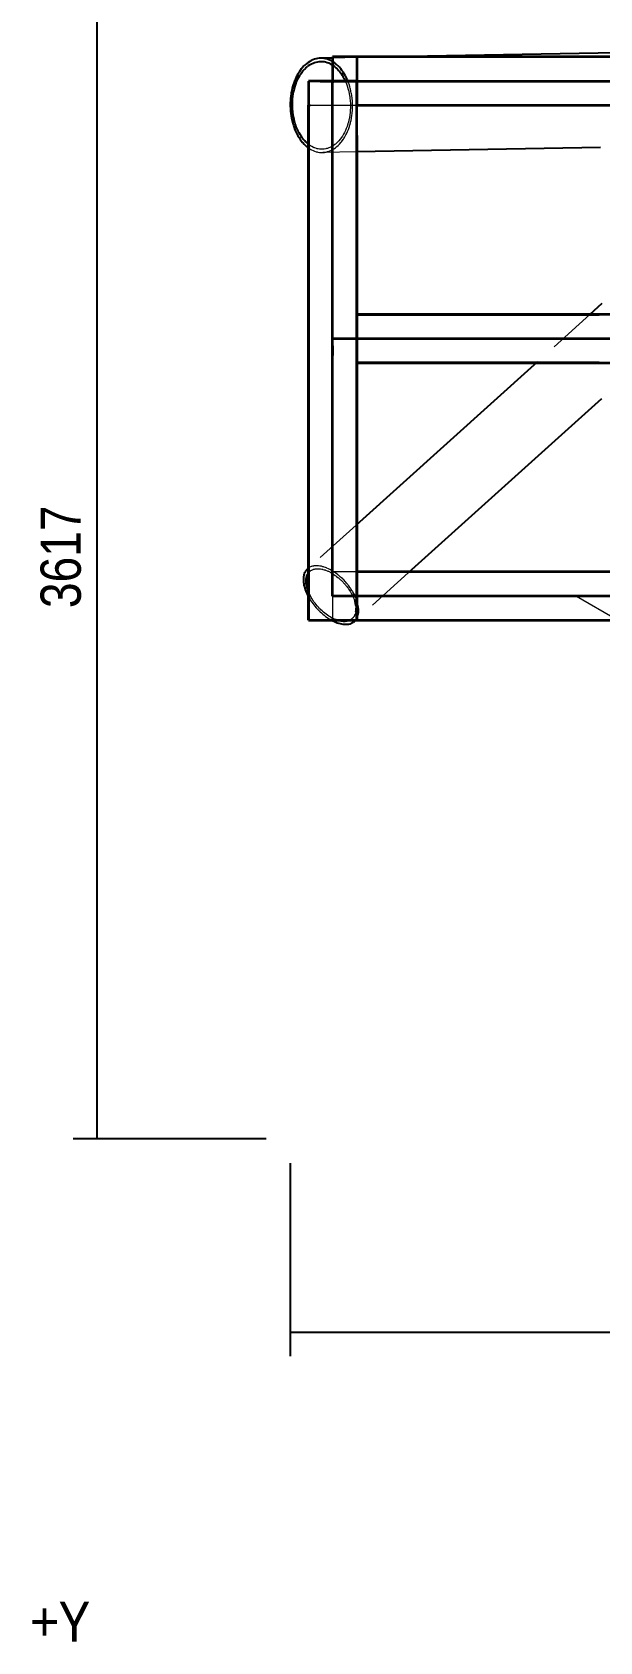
# Model space of a CAD drawing. Header units: millimetres. Extents: x -11795 to 47768, y 22971 to 65021.
# Drawn here: x -8346 to -6583, y 44859 to 49860 of the extents above; entities that cross this region are included whole.
import ezdxf

# ---------------------------------------------------------------- set-up
doc = ezdxf.new("R2010")
doc.units = ezdxf.units.MM
doc.linetypes.add('HIDDEN_50', pattern=[225, 150, -75])
for name, color, linetype, lineweight in [('AXES', 6, 'Continuous', 25), ('DIMENSIONS', 3, 'Continuous', 18), ('PLATE_HIDDEN', 8, 'HIDDEN_50', 18), ('PLATE_VISIBLE', 7, 'Continuous', 35), ('PROFILE_HIDDEN', 9, 'HIDDEN_50', 18), ('PROFILE_VISIBLE', 4, 'Continuous', 25)]:
    doc.layers.add(name, color=color, linetype=linetype, lineweight=lineweight)
doc.styles.add('OpenSans', font='OpenSans-Regular.ttf')
doc.styles.add('OpenSansCondensed-Light', font='OpenSansCondensed-Light.ttf')
doc.dimstyles.new('DIM_1_50', dxfattribs={"dimscale": 50, "dimtxt": 2.5, "dimasz": 2.5, "dimexe": 1.5, "dimexo": 1.5, "dimgap": 1, "dimtad": 1, "dimdec": 0, "dimzin": 12, "dimdsep": 46, "dimtxsty": 'OpenSansCondensed-Light', "dimtsz": 0.00125, "dimcen": 2.5, "dimclrd": 3, "dimclre": 3, "dimclrt": 3, "dimazin": 3, "dimtfac": 0.5, "dimtmove": 2, "dimatfit": 3})

msp = doc.modelspace()

# ---------------------------------------------------------------- linework, layer by layer
at = {"layer": 'PLATE_HIDDEN'}
for p, q in [((-7413.3, 49703.5), (-7413.3, 49633.1)), ((-7413.3, 49703.2), (-7413.3, 48885.3)), ((-5571, 49708.1), (-7377.1, 49708.1)), ((-5571.7, 49708.1), (-7368.4, 49708.1)), ((-7368.4, 49708.1), (-5571.7, 49708.1)), ((-7483.3, 49633.1), (-7338.3, 49633.1)), ((-7413.3, 49633.1), (-7298.5, 49633.1)), ((-7338.3, 49633.1), (-7338.3, 49538.7)), ((-6584.6, 48983.1), (-6434.9, 48983.1)), ((-5913.3, 48908.1), (-7413.3, 48908.1)), ((-7413.3, 48855.3), (-7413.3, 48271.8)), ((-6434.9, 48833.1), (-6584.6, 48833.1)), ((-7413.3, 48271.8), (-7413.3, 48108.1)), ((-7318.5, 48183.1), (-7413.3, 48183.1)), ((-7413.3, 48183.1), (-7413.3, 48108.1)), ((-7338.3, 48186.8), (-7338.3, 48147)), ((-7278.5, 48183.1), (-7298.5, 48183.1)), ((-7338.3, 48137.1), (-7338.3, 48097.3)), ((-7413.3, 48108.1), (-3755, 48108.1)), ((-3755, 48108.1), (-7413.3, 48108.1)), ((-7413.3, 48108.1), (-7413.3, 48037.8)), ((-7413.3, 48108.1), (-3755, 48108.1)), ((-6655.7, 48108.1), (-6530.3, 48035.4)), ((-6356.9, 48108.1), (-6655.7, 48108.1))]:
    msp.add_line(p, q, dxfattribs=at)
at = {"layer": 'PLATE_VISIBLE'}
for p, q in [((-3750, 49783.1), (-7413.3, 49783.1)), ((-7413.3, 49783.1), (-7413.3, 49708.1)), ((-3750, 49783.1), (-7338.3, 49783.1)), ((-7338.3, 49783.1), (-7338.3, 49633.1)), ((-7338.3, 49708.1), (-7488.3, 49708.1)), ((-7488.3, 49708.1), (-7488.3, 48033.1)), ((-7377.1, 49708.1), (-7451.9, 49708.1)), ((-7451.9, 49708.1), (-3748.9, 49708.1)), ((-7413.3, 48271.8), (-7413.3, 49708.1)), ((-7413.3, 49708.1), (-7413.3, 49703.2)), ((-7368.4, 49708.1), (-7413.3, 49708.1)), ((-7413.3, 49708.1), (-7413.3, 49703.5)), ((-7413.3, 49708.1), (-7368.4, 49708.1)), ((-7338.3, 48033.1), (-7338.3, 49708.1)), ((-7488.3, 48033.6), (-7488.3, 49633.1)), ((-7488.3, 49633.1), (-7483.3, 49633.1)), ((-7338.3, 49633.1), (-3750, 49633.1)), ((-7298.5, 49633.1), (-6579.8, 49633.1)), ((-7338.3, 49538.7), (-7338.3, 48186.8)), ((-3750, 48983.1), (-7338.3, 48983.1)), ((-7338.3, 48983.1), (-7338.3, 48833.1)), ((-7338.3, 48833.1), (-7338.3, 48983.1)), ((-7338.3, 48983.1), (-6584.6, 48983.1)), ((-7413.3, 48908.1), (-5913.3, 48908.1)), ((-7413.3, 48885.3), (-7413.3, 48855.3)), ((-7338.3, 48833.1), (-3750, 48833.1)), ((-6584.6, 48833.1), (-7338.3, 48833.1)), ((-7413.3, 48108.1), (-7413.3, 48271.8)), ((-3750, 48183.1), (-7338.3, 48183.1)), ((-7338.3, 48183.1), (-7338.3, 48033.1)), ((-7298.5, 48183.1), (-7318.5, 48183.1)), ((-6569.8, 48183.1), (-7278.5, 48183.1)), ((-7338.3, 48147), (-7338.3, 48137.1)), ((-3748.9, 48108.1), (-7413.3, 48108.1)), ((-7338.3, 48097.3), (-7338.3, 48032.7)), ((-7338.3, 48032.7), (-7488.3, 48033.6)), ((-7488.3, 48033.1), (-7338.3, 48033.1)), ((-7413.3, 48037.8), (-7413.3, 48033.1)), ((-7413.3, 48033.1), (-6519.9, 48033.1)), ((-7338.3, 48033.1), (-3750, 48033.1))]:
    msp.add_line(p, q, dxfattribs=at)
at = {"layer": 'PROFILE_HIDDEN'}
for p, q in [((-7295, 49782.1), (-7414.7, 49779.9)), ((-7372.8, 49706.3), (-7371.6, 49703.6)), ((-7371.6, 49703.6), (-7371.2, 49702.6)), ((-7371.2, 49702.6), (-7368.8, 49696.1)), ((-7368.8, 49696.1), (-7366.9, 49690.6)), ((-7366.9, 49690.6), (-7366.5, 49689.4)), ((-7366.5, 49689.4), (-7364.5, 49682.5)), ((-7364.6, 49705.2), (-7366, 49708.5)), ((-7362.6, 49699.5), (-7364.6, 49705.2)), ((-7364.5, 49682.5), (-7363.1, 49676.8)), ((-7363.1, 49676.8), (-7362.8, 49675.5)), ((-7362.8, 49675.5), (-7361.3, 49668.4)), ((-7362.1, 49698.4), (-7362.6, 49699.5)), ((-7359.9, 49691.4), (-7362.1, 49698.4)), ((-7361.3, 49668.4), (-7360.3, 49662.6)), ((-7360.3, 49662.6), (-7360.1, 49661.1)), ((-7358.3, 49685.5), (-7359.9, 49691.4)), ((-7357.9, 49684.2), (-7358.3, 49685.5)), ((-7356.2, 49676.9), (-7357.9, 49684.2)), ((-7355, 49671), (-7356.2, 49676.9)), ((-7354.7, 49669.5), (-7355, 49671)), ((-7353.5, 49661.9), (-7354.7, 49669.5)), ((-7352.7, 49656), (-7353.5, 49661.9)), ((-7360.1, 49661.1), (-7359.1, 49653.8)), ((-7359.1, 49653.8), (-7358.6, 49648.1)), ((-7358.3, 49616.6), (-7359, 49609.3)), ((-7358.6, 49648.1), (-7358.4, 49646.4)), ((-7358.4, 49646.4), (-7358, 49639)), ((-7358.2, 49618.5), (-7358.3, 49616.6)), ((-7358, 49624.1), (-7358.2, 49618.5)), ((-7358, 49639), (-7357.9, 49633.3)), ((-7357.8, 49631.5), (-7358, 49624.1)), ((-7357.9, 49633.3), (-7357.8, 49631.5)), ((-7352.5, 49654.3), (-7352.7, 49656)), ((-7351.8, 49646.7), (-7352.5, 49654.3)), ((-7352.2, 49610.2), (-7351.7, 49615.8)), ((-7351.5, 49640.7), (-7351.8, 49646.7)), ((-7351.7, 49615.8), (-7351.4, 49623.5)), ((-7351.4, 49638.9), (-7351.5, 49640.7)), ((-7351.2, 49631.2), (-7351.4, 49638.9)), ((-7351.4, 49623.5), (-7351.3, 49625.4)), ((-7351.3, 49625.4), (-7351.2, 49631.2)), ((-7369.9, 49562.9), (-7370.7, 49560.8)), ((-7368.3, 49567.2), (-7369.9, 49562.9)), ((-7366.1, 49573.9), (-7368.3, 49567.2)), ((-7365.5, 49576), (-7366.1, 49573.9)), ((-7364.2, 49580.7), (-7365.5, 49576)), ((-7362.5, 49587.6), (-7364.2, 49580.7)), ((-7364.2, 49557.6), (-7361.8, 49564.4)), ((-7362.1, 49589.7), (-7362.5, 49587.6)), ((-7361.1, 49594.7), (-7362.1, 49589.7)), ((-7361.8, 49564.4), (-7361.1, 49566.6)), ((-7359.9, 49601.9), (-7361.1, 49594.7)), ((-7361.1, 49566.6), (-7359.6, 49571.3)), ((-7359.6, 49604), (-7359.9, 49601.9)), ((-7359, 49609.3), (-7359.6, 49604)), ((-7359.6, 49571.3), (-7357.6, 49578.4)), ((-7357.6, 49578.4), (-7357.1, 49580.6)), ((-7357.1, 49580.6), (-7355.9, 49585.7)), ((-7355.9, 49585.7), (-7354.5, 49593)), ((-7354.5, 49593), (-7354.2, 49595.2)), ((-7354.2, 49595.2), (-7353.3, 49600.5)), ((-7353.3, 49600.5), (-7352.4, 49608.1)), ((-7352.4, 49608.1), (-7352.2, 49610.2)), ((-7404.3, 49512.5), (-7406.1, 49511)), ((-7401.8, 49514.6), (-7404.3, 49512.5)), ((-7397.6, 49518.5), (-7401.8, 49514.6)), ((-7396, 49520.2), (-7397.6, 49518.5)), ((-7393.6, 49522.7), (-7396, 49520.2)), ((-7393.9, 49510.2), (-7391.4, 49512.7)), ((-7389.8, 49527.3), (-7393.6, 49522.7)), ((-7391.4, 49512.7), (-7387.3, 49517.3)), ((-7388.4, 49529.2), (-7389.8, 49527.3)), ((-7386.1, 49532.2), (-7388.4, 49529.2)), ((-7387.3, 49517.3), (-7385.9, 49519.2)), ((-7382.6, 49537.4), (-7386.1, 49532.2)), ((-7385.9, 49519.2), (-7383.4, 49522.2)), ((-7383.4, 49522.2), (-7379.7, 49527.4)), ((-7381.4, 49539.3), (-7382.6, 49537.4)), ((-7379.3, 49542.8), (-7381.4, 49539.3)), ((-7379.7, 49527.4), (-7378.4, 49529.5)), ((-7376.2, 49548.6), (-7379.3, 49542.8)), ((-7378.4, 49529.5), (-7376.2, 49532.9)), ((-7375.2, 49550.6), (-7376.2, 49548.6)), ((-7376.2, 49532.9), (-7372.9, 49538.7)), ((-7373.4, 49554.6), (-7375.2, 49550.6)), ((-7370.7, 49560.8), (-7373.4, 49554.6)), ((-7372.9, 49538.7), (-7371.8, 49540.9)), ((-7371.8, 49540.9), (-7369.8, 49544.8)), ((-7369.8, 49544.8), (-7366.9, 49551.1)), ((-7366.9, 49551.1), (-7366, 49553.3)), ((-7366, 49553.3), (-7364.2, 49557.6)), ((-7486.8, 49510.6), (-7487.7, 49511.3)), ((-7482.3, 49507.4), (-7486.8, 49510.6)), ((-7486.1, 49499.1), (-7483.7, 49497.6)), ((-7483.7, 49497.6), (-7481.1, 49496)), ((-7479.7, 49505.9), (-7482.3, 49507.4)), ((-7481.1, 49496), (-7478.9, 49494.8)), ((-7477.7, 49504.7), (-7479.7, 49505.9)), ((-7478.9, 49494.8), (-7474, 49492.4)), ((-7473, 49502.3), (-7477.7, 49504.7)), ((-7474, 49492.4), (-7471.4, 49491.3)), ((-7470.4, 49501.2), (-7473, 49502.3)), ((-7471.4, 49491.3), (-7469.1, 49490.4)), ((-7468.2, 49500.3), (-7470.4, 49501.2)), ((-7469.1, 49490.4), (-7464.1, 49488.8)), ((-7463.4, 49498.7), (-7468.2, 49500.3)), ((-7464.1, 49488.8), (-7461.5, 49488.2)), ((-7460.9, 49498.1), (-7463.4, 49498.7)), ((-7461.5, 49488.2), (-7459, 49487.6)), ((-7458.5, 49497.5), (-7460.9, 49498.1)), ((-7459, 49487.6), (-7453.9, 49486.8)), ((-7453.6, 49496.8), (-7458.5, 49497.5)), ((-7453.9, 49486.8), (-7451.4, 49486.6)), ((-7451.1, 49496.6), (-7453.6, 49496.8)), ((-7451.4, 49486.6), (-7448.8, 49486.4)), ((-7448.7, 49496.4), (-7451.1, 49496.6)), ((-7448.8, 49486.4), (-7443.7, 49486.4)), ((-7443.8, 49496.4), (-7448.7, 49496.4)), ((-7441.4, 49496.6), (-7443.8, 49496.4)), ((-7338.9, 49488.3), (-7443.7, 49486.4)), ((-7443.7, 49486.4), (-7441.3, 49486.6)), ((-7438.9, 49496.9), (-7441.4, 49496.6)), ((-7441.3, 49486.6), (-7438.6, 49486.8)), ((-7434, 49497.7), (-7438.9, 49496.9)), ((-7438.6, 49486.8), (-7433.6, 49487.7)), ((-7431.7, 49498.3), (-7434, 49497.7)), ((-7433.6, 49487.7), (-7431.2, 49488.2)), ((-7429.1, 49498.9), (-7431.7, 49498.3)), ((-7431.2, 49488.2), (-7428.5, 49488.9)), ((-7424.4, 49500.6), (-7429.1, 49498.9)), ((-7428.5, 49488.9), (-7423.6, 49490.5)), ((-7422.2, 49501.5), (-7424.4, 49500.6)), ((-7423.6, 49490.5), (-7421.4, 49491.5)), ((-7419.6, 49502.6), (-7422.2, 49501.5)), ((-7421.4, 49491.5), (-7418.7, 49492.6)), ((-7415, 49505.1), (-7419.6, 49502.6)), ((-7418.7, 49492.6), (-7413.8, 49495)), ((-7413.1, 49506.3), (-7415, 49505.1)), ((-7413.8, 49495), (-7411.8, 49496.2)), ((-7410.5, 49507.9), (-7413.1, 49506.3)), ((-7411.8, 49496.2), (-7409.1, 49497.8)), ((-7406.1, 49511), (-7410.5, 49507.9)), ((-7409.1, 49497.8), (-7404.5, 49501)), ((-7404.5, 49501), (-7402.6, 49502.5)), ((-7402.6, 49502.5), (-7400, 49504.5)), ((-7400, 49504.5), (-7395.6, 49508.5)), ((-7395.6, 49508.5), (-7393.9, 49510.2)), ((-6613.7, 48983.3), (-6776.8, 48836.4)), ((-7340.4, 48328.7), (-7488.7, 48195)), ((-7487.2, 48181.1), (-7485.2, 48183.3)), ((-7485.6, 48196.9), (-7486.5, 48196.3)), ((-7484.6, 48197.4), (-7485.6, 48196.9)), ((-7485.2, 48183.3), (-7483.7, 48184.8)), ((-7481.7, 48198.9), (-7484.6, 48197.4)), ((-7483.7, 48184.8), (-7483, 48185.4)), ((-7483, 48185.4), (-7480.5, 48187.2)), ((-7479.6, 48199.6), (-7481.7, 48198.9)), ((-7480.5, 48187.2), (-7478.8, 48188.3)), ((-7478.5, 48200), (-7479.6, 48199.6)), ((-7478.8, 48188.3), (-7477.9, 48188.8)), ((-7475.2, 48201), (-7478.5, 48200)), ((-7477.9, 48188.8), (-7475.1, 48190.1)), ((-7473, 48201.4), (-7475.2, 48201)), ((-7475.1, 48190.1), (-7473.1, 48190.9)), ((-7473.1, 48190.9), (-7472.1, 48191.3)), ((-7471.7, 48201.7), (-7473, 48201.4)), ((-7472.1, 48191.3), (-7468.9, 48192.1)), ((-7468.1, 48202.1), (-7471.7, 48201.7)), ((-7468.9, 48192.1), (-7466.8, 48192.5)), ((-7465.8, 48202.2), (-7468.1, 48202.1)), ((-7466.8, 48192.5), (-7465.6, 48192.7)), ((-7464.4, 48202.3), (-7465.8, 48202.2)), ((-7465.6, 48192.7), (-7462.1, 48193.1)), ((-7460.5, 48202.2), (-7464.4, 48202.3)), ((-7462.1, 48193.1), (-7459.9, 48193.1)), ((-7458.1, 48202), (-7460.5, 48202.2)), ((-7459.9, 48193.1), (-7458.5, 48193.2)), ((-7458.5, 48193.2), (-7454.8, 48193)), ((-7456.5, 48201.9), (-7458.1, 48202)), ((-7452.3, 48201.3), (-7456.5, 48201.9)), ((-7454.8, 48193), (-7452.5, 48192.8)), ((-7452.5, 48192.8), (-7451, 48192.6)), ((-7449.9, 48200.9), (-7452.3, 48201.3)), ((-7451, 48192.6), (-7447, 48192)), ((-7448.1, 48200.5), (-7449.9, 48200.9)), ((-7443.8, 48199.4), (-7448.1, 48200.5)), ((-7447, 48192), (-7444.7, 48191.4)), ((-7444.7, 48191.4), (-7443, 48191.1)), ((-7441.4, 48198.7), (-7443.8, 48199.4)), ((-7443, 48191.1), (-7438.9, 48189.9)), ((-7439.5, 48198.1), (-7441.4, 48198.7)), ((-7435, 48196.6), (-7439.5, 48198.1)), ((-7438.9, 48189.9), (-7436.5, 48189.1)), ((-7436.5, 48189.1), (-7434.7, 48188.5)), ((-7432.6, 48195.6), (-7435, 48196.6)), ((-7434.7, 48188.5), (-7430.5, 48186.9)), ((-7430.6, 48194.8), (-7432.6, 48195.6)), ((-7426.1, 48192.7), (-7430.6, 48194.8)), ((-7430.5, 48186.9), (-7428.2, 48185.9)), ((-7428.2, 48185.9), (-7426.2, 48185)), ((-7426.2, 48185), (-7421.9, 48182.9)), ((-7423.6, 48191.5), (-7426.1, 48192.7)), ((-7421.5, 48190.5), (-7423.6, 48191.5)), ((-7421.9, 48182.9), (-7419.7, 48181.7)), ((-7417, 48188), (-7421.5, 48190.5)), ((-7419.7, 48181.7), (-7417.6, 48180.6)), ((-7417.6, 48180.6), (-7413.3, 48178.1)), ((-7414.6, 48186.6), (-7417, 48188)), ((-7412.4, 48185.3), (-7414.6, 48186.6)), ((-7413.3, 48178.1), (-7411.1, 48176.7)), ((-7407.9, 48182.4), (-7412.4, 48185.3)), ((-7411.1, 48176.7), (-7409, 48175.4)), ((-7409, 48175.4), (-7404.8, 48172.4)), ((-7405.7, 48180.9), (-7407.9, 48182.4)), ((-7403.4, 48179.3), (-7405.7, 48180.9)), ((-7404.8, 48172.4), (-7402.7, 48170.9)), ((-7399, 48176), (-7403.4, 48179.3)), ((-7402.7, 48170.9), (-7400.6, 48169.3)), ((-7400.6, 48169.3), (-7396.4, 48166)), ((-7396.8, 48174.4), (-7399, 48176)), ((-7394.6, 48172.6), (-7396.8, 48174.4)), ((-7396.4, 48166), (-7394.4, 48164.4)), ((-7390.2, 48168.9), (-7394.6, 48172.6)), ((-7394.4, 48164.4), (-7392.3, 48162.5)), ((-7392.3, 48162.5), (-7388.3, 48158.9)), ((-7388.2, 48167.2), (-7390.2, 48168.9)), ((-7386, 48165.1), (-7388.2, 48167.2)), ((-7381.8, 48161.2), (-7386, 48165.1)), ((-7177.9, 48180.2), (-7341, 48033.2)), ((-7486.5, 48117.5), (-7487.3, 48119.4)), ((-7484.4, 48112.9), (-7486.5, 48117.5)), ((-7484.1, 48112.3), (-7484.4, 48112.9)), ((-7482.1, 48108.4), (-7484.1, 48112.3)), ((-7388.3, 48158.9), (-7386.5, 48157.2)), ((-7386.5, 48157.2), (-7384.3, 48155.1)), ((-7384.3, 48155.1), (-7380.5, 48151.2)), ((-7380, 48159.4), (-7381.8, 48161.2)), ((-7380.5, 48151.2), (-7378.9, 48149.5)), ((-7377.7, 48157.1), (-7380, 48159.4)), ((-7378.9, 48149.5), (-7376.8, 48147.2)), ((-7373.8, 48152.9), (-7377.7, 48157.1)), ((-7376.8, 48147.2), (-7373.2, 48143)), ((-7372.1, 48151), (-7373.8, 48152.9)), ((-7373.2, 48143), (-7371.8, 48141.3)), ((-7369.9, 48148.6), (-7372.1, 48151)), ((-7371.8, 48141.3), (-7369.8, 48138.8)), ((-7366.2, 48144.1), (-7369.9, 48148.6)), ((-7369.8, 48138.8), (-7366.5, 48134.5)), ((-7366.5, 48134.5), (-7365.2, 48132.7)), ((-7364.7, 48142.3), (-7366.2, 48144.1)), ((-7365.2, 48132.7), (-7363.4, 48130.1)), ((-7362.7, 48139.6), (-7364.7, 48142.3)), ((-7363.4, 48130.1), (-7360.4, 48125.6)), ((-7359.3, 48135), (-7362.7, 48139.6)), ((-7360.4, 48125.6), (-7359.3, 48123.9)), ((-7358, 48133.1), (-7359.3, 48135)), ((-7359.3, 48123.9), (-7357.6, 48121.1)), ((-7356, 48130.3), (-7358, 48133.1)), ((-7357.6, 48121.1), (-7355, 48116.6)), ((-7353, 48125.6), (-7356, 48130.3)), ((-7355, 48116.6), (-7354.1, 48114.9)), ((-7354.1, 48114.9), (-7352.6, 48112.1)), ((-7351.8, 48123.8), (-7353, 48125.6)), ((-7352.6, 48112.1), (-7350.4, 48107.5)), ((-7350.1, 48120.9), (-7351.8, 48123.8)), ((-7347.4, 48116.1), (-7350.1, 48120.9)), ((-7346.9, 48115.2), (-7347.4, 48116.1)), ((-7488.3, 48106.3), (-7487.2, 48104.2)), ((-7487.2, 48104.2), (-7484.4, 48099.5)), ((-7484.4, 48099.5), (-7484.1, 48098.9)), ((-7484.1, 48098.9), (-7481.4, 48094.7)), ((-7479.6, 48103.8), (-7482.1, 48108.4)), ((-7481.4, 48094.7), (-7478.3, 48090)), ((-7479.3, 48103.3), (-7479.6, 48103.8)), ((-7476.9, 48099.3), (-7479.3, 48103.3)), ((-7478.3, 48090), (-7478, 48089.6)), ((-7478, 48089.6), (-7475, 48085.4)), ((-7474.1, 48094.8), (-7476.9, 48099.3)), ((-7475, 48085.4), (-7471.5, 48080.8)), ((-7473.7, 48094.4), (-7474.1, 48094.8)), ((-7471, 48090.4), (-7473.7, 48094.4)), ((-7471.2, 48080.4), (-7467.9, 48076.3)), ((-7467.8, 48086.1), (-7471, 48090.4)), ((-7467.9, 48076.3), (-7464.1, 48072)), ((-7464.4, 48081.8), (-7467.5, 48085.7)), ((-7460.9, 48077.6), (-7464.4, 48081.8)), ((-7463.8, 48071.7), (-7460.2, 48067.7)), ((-7457.3, 48073.5), (-7460.7, 48077.3)), ((-7460.2, 48067.7), (-7456.2, 48063.5)), ((-7453.5, 48069.5), (-7457.3, 48073.5)), ((-7456, 48063.3), (-7452, 48059.5)), ((-7449.6, 48065.7), (-7453.3, 48069.3)), ((-7445.6, 48062), (-7449.6, 48065.7)), ((-7441.6, 48058.4), (-7445.5, 48061.8)), ((-7350.4, 48107.5), (-7349.7, 48105.9)), ((-7349.7, 48105.9), (-7348.4, 48103)), ((-7348.4, 48103), (-7346.6, 48098.5)), ((-7346.6, 48098.5), (-7346.1, 48097)), ((-7346.1, 48097), (-7345, 48094)), ((-7345, 48094), (-7344.4, 48091.8)), ((-7342.6, 48106.5), (-7343.7, 48108.9)), ((-7341.8, 48104.8), (-7342.6, 48106.5)), ((-7340.5, 48101.7), (-7341.8, 48104.8)), ((-7341.3, 48078.2), (-7341.1, 48076.8)), ((-7341.1, 48076.8), (-7340.7, 48072.7)), ((-7340.7, 48072.7), (-7340.7, 48071.6)), ((-7340.7, 48071.6), (-7340.6, 48070.2)), ((-7339.5, 48099.3), (-7340.5, 48101.7)), ((-7337, 48092.2), (-7337.5, 48093.8)), ((-7335.5, 48087.5), (-7337, 48092.2)), ((-7335.2, 48086.1), (-7335.5, 48087.5)), ((-7334.3, 48082.9), (-7335.2, 48086.1)), ((-7333.4, 48078.4), (-7334.3, 48082.9)), ((-7333.2, 48077.1), (-7333.4, 48078.4)), ((-7332.7, 48074), (-7333.2, 48077.1)), ((-7332.2, 48069.7), (-7332.7, 48074)), ((-7332.1, 48068.5), (-7332.2, 48069.7)), ((-7331.9, 48065.5), (-7332.1, 48068.5)), ((-7332, 48060.3), (-7331.9, 48061.4)), ((-7331.9, 48061.4), (-7331.9, 48065.5)), ((-7452, 48059.5), (-7447.8, 48055.6)), ((-7447.7, 48055.5), (-7443.5, 48051.9)), ((-7443.5, 48051.9), (-7439.2, 48048.4)), ((-7437.4, 48055), (-7441.6, 48058.4)), ((-7439.1, 48048.3), (-7434.7, 48045)), ((-7433.3, 48051.8), (-7437.4, 48055)), ((-7434.7, 48045), (-7430.2, 48041.8)), ((-7429, 48048.8), (-7433.3, 48051.8)), ((-7430.2, 48041.8), (-7425.7, 48038.8)), ((-7424.7, 48046), (-7429, 48048.8)), ((-7425.7, 48038.8), (-7421.3, 48036.1)), ((-7420.5, 48043.4), (-7424.7, 48046)), ((-7421.2, 48036), (-7418.9, 48034.7)), ((-7416.1, 48040.9), (-7420.4, 48043.3)), ((-7412, 48038.8), (-7416.1, 48040.9)), ((-7407.6, 48036.7), (-7411.8, 48038.7)), ((-7403.5, 48035.1), (-7407.6, 48036.7)), ((-7401.2, 48034.2), (-7403.3, 48035)), ((-7356.7, 48034.7), (-7358, 48033.9)), ((-7354.6, 48036.1), (-7356.7, 48034.7)), ((-7354.1, 48036.4), (-7354.6, 48036.1)), ((-7351.8, 48038.3), (-7354.1, 48036.4)), ((-7350.1, 48040), (-7351.8, 48038.3)), ((-7349.7, 48040.5), (-7350.1, 48040)), ((-7347.7, 48042.8), (-7349.7, 48040.5)), ((-7346.4, 48044.9), (-7347.7, 48042.8)), ((-7346, 48045.4), (-7346.4, 48044.9)), ((-7344.6, 48048.2), (-7346, 48045.4)), ((-7343.6, 48050.5), (-7344.6, 48048.2)), ((-7343.3, 48051.2), (-7343.6, 48050.5)), ((-7342.3, 48054.4), (-7343.3, 48051.2)), ((-7341.7, 48056.9), (-7342.3, 48054.4)), ((-7340.3, 48034.6), (-7339.4, 48036)), ((-7337.8, 48038.4), (-7337.2, 48039.6)), ((-7337.2, 48039.6), (-7336.9, 48040.2)), ((-7336.9, 48040.2), (-7335.4, 48043.3)), ((-7335.4, 48043.3), (-7334.5, 48045.8)), ((-7334.5, 48045.8), (-7334.3, 48046.6)), ((-7334.3, 48046.6), (-7333.3, 48050)), ((-7333.3, 48050), (-7332.8, 48052.7)), ((-7332.8, 48052.7), (-7332.6, 48053.7)), ((-7332.6, 48053.7), (-7332.1, 48057.4)), ((-7332.1, 48057.4), (-7332, 48060.3))]:
    msp.add_line(p, q, dxfattribs=at)
at = {"layer": 'PROFILE_VISIBLE'}
for p, q in [((-3917, 49842.4), (-7295, 49782.1)), ((-7493.7, 49763), (-7498.1, 49759.2)), ((-7489.1, 49766.3), (-7493.3, 49763.2)), ((-7484.4, 49769.3), (-7489.1, 49766.3)), ((-7479.7, 49771.9), (-7484.1, 49769.5)), ((-7482.9, 49759.4), (-7478.6, 49761.9)), ((-7474.8, 49774.2), (-7479.7, 49771.9)), ((-7478.6, 49761.9), (-7473.9, 49764.1)), ((-7469.9, 49776), (-7474.6, 49774.3)), ((-7473.7, 49764.2), (-7469.2, 49766)), ((-7464.9, 49777.4), (-7469.9, 49776)), ((-7469.2, 49766), (-7464.4, 49767.4)), ((-7459.8, 49778.5), (-7464.7, 49777.5)), ((-7464.2, 49767.4), (-7459.5, 49768.5)), ((-7454.7, 49779.1), (-7459.8, 49778.5)), ((-7459.5, 49768.5), (-7454.6, 49769.1)), ((-7449.6, 49779.3), (-7454.6, 49779.1)), ((-7454.5, 49769.1), (-7449.7, 49769.3)), ((-7449.7, 49769.3), (-7444.8, 49769.1)), ((-7414.7, 49779.9), (-7449.6, 49779.3)), ((-7444.5, 49779.1), (-7449.6, 49779.3)), ((-7444.8, 49769.1), (-7439.8, 49768.6)), ((-7439.4, 49778.5), (-7444.5, 49779.1)), ((-7439.8, 49768.6), (-7435, 49767.6)), ((-7434.4, 49777.6), (-7439.4, 49778.5)), ((-7435, 49767.6), (-7430.1, 49766.2)), ((-7429.3, 49776.1), (-7434.4, 49777.5)), ((-7430.1, 49766.2), (-7425.5, 49764.5)), ((-7424.5, 49774.4), (-7429.3, 49776.1)), ((-7425.3, 49764.4), (-7420.6, 49762.2)), ((-7419.4, 49772.1), (-7424.3, 49774.3)), ((-7420.6, 49762.2), (-7416.2, 49759.8)), ((-7414.8, 49769.7), (-7419.4, 49772.1)), ((-7409.8, 49766.6), (-7414.6, 49769.5)), ((-7405.5, 49763.5), (-7409.8, 49766.6)), ((-7400.7, 49759.5), (-7405.2, 49763.2)), ((-7529.9, 49712.4), (-7530.4, 49711.3)), ((-7527.6, 49717.8), (-7529.9, 49712.4)), ((-7524.6, 49723.9), (-7527.6, 49717.8)), ((-7524.1, 49724.8), (-7524.6, 49723.9)), ((-7521.4, 49729.9), (-7524.1, 49724.8)), ((-7523.9, 49708), (-7521.1, 49714.1)), ((-7518, 49735.5), (-7521.4, 49729.9)), ((-7521.1, 49714.1), (-7520.7, 49715)), ((-7520.7, 49715), (-7518.2, 49720)), ((-7518.2, 49720), (-7515, 49725.6)), ((-7517.5, 49736.2), (-7518, 49735.5)), ((-7514.3, 49740.9), (-7517.5, 49736.2)), ((-7515, 49725.6), (-7514.5, 49726.3)), ((-7514.5, 49726.3), (-7511.6, 49730.9)), ((-7510.5, 49746), (-7514.3, 49740.9)), ((-7511.6, 49730.9), (-7508, 49736)), ((-7510.1, 49746.5), (-7510.5, 49746)), ((-7506.5, 49750.7), (-7510.1, 49746.5)), ((-7508, 49736), (-7507.6, 49736.5)), ((-7507.6, 49736.5), (-7504.2, 49740.7)), ((-7502.4, 49755.1), (-7506.5, 49750.7)), ((-7504.2, 49740.7), (-7500.3, 49745.1)), ((-7502, 49755.5), (-7502.4, 49755.1)), ((-7498.1, 49759.2), (-7502, 49755.5)), ((-7500.3, 49745.1), (-7499.9, 49745.5)), ((-7499.9, 49745.5), (-7496.2, 49749.2)), ((-7496.2, 49749.2), (-7492, 49752.9)), ((-7491.6, 49753.2), (-7487.7, 49756.3)), ((-7487.7, 49756.3), (-7483.2, 49759.3)), ((-7415.9, 49759.7), (-7411.4, 49756.7)), ((-7411.4, 49756.7), (-7407.2, 49753.6)), ((-7406.9, 49753.4), (-7402.6, 49749.7)), ((-7402.6, 49749.7), (-7398.8, 49746.1)), ((-7396.7, 49755.8), (-7400.7, 49759.5)), ((-7398.8, 49746.1), (-7398.4, 49745.7)), ((-7398.4, 49745.7), (-7394.4, 49741.3)), ((-7392.1, 49751.1), (-7396.3, 49755.5)), ((-7394.4, 49741.3), (-7390.9, 49737.1)), ((-7388.4, 49746.8), (-7392.1, 49751.1)), ((-7390.9, 49737.1), (-7390.5, 49736.7)), ((-7390.5, 49736.7), (-7386.8, 49731.7)), ((-7388, 49746.3), (-7388.4, 49746.8)), ((-7384, 49741.3), (-7388, 49746.3)), ((-7386.8, 49731.7), (-7383.7, 49727)), ((-7380.7, 49736.6), (-7384, 49741.3)), ((-7383.7, 49727), (-7383.3, 49726.4)), ((-7383.3, 49726.4), (-7380, 49720.8)), ((-7380.3, 49735.9), (-7380.7, 49736.6)), ((-7376.7, 49730.3), (-7380.3, 49735.9)), ((-7380, 49720.8), (-7377.3, 49715.8)), ((-7377.3, 49715.8), (-7376.8, 49715)), ((-7376.8, 49715), (-7373.9, 49708.9)), ((-7373.8, 49725.2), (-7376.7, 49730.3)), ((-7373.4, 49724.4), (-7373.8, 49725.2)), ((-7370.2, 49718.2), (-7373.4, 49724.4)), ((-7367.8, 49712.8), (-7370.2, 49718.2)), ((-7367.3, 49711.8), (-7367.8, 49712.8)), ((-7366, 49708.5), (-7367.3, 49711.8)), ((-7542, 49668.9), (-7543.1, 49661.4)), ((-7541.8, 49670.5), (-7542, 49668.9)), ((-7540.7, 49676.3), (-7541.8, 49670.5)), ((-7539.2, 49683.7), (-7540.7, 49676.3)), ((-7538.8, 49685.1), (-7539.2, 49683.7)), ((-7537.3, 49690.8), (-7538.8, 49685.1)), ((-7535.3, 49697.9), (-7537.3, 49690.8)), ((-7536.5, 49660.1), (-7536.3, 49661.7)), ((-7536.3, 49661.7), (-7535.5, 49667.3)), ((-7535.5, 49667.3), (-7534.2, 49674.5)), ((-7534.8, 49699.1), (-7535.3, 49697.9)), ((-7532.9, 49704.7), (-7534.8, 49699.1)), ((-7534.2, 49674.5), (-7533.8, 49676)), ((-7533.8, 49676), (-7532.6, 49681.5)), ((-7530.4, 49711.3), (-7532.9, 49704.7)), ((-7532.6, 49681.5), (-7530.8, 49688.4)), ((-7530.8, 49688.4), (-7530.4, 49689.7)), ((-7530.4, 49689.7), (-7528.7, 49695.2)), ((-7528.7, 49695.2), (-7526.4, 49701.7)), ((-7526.4, 49701.7), (-7526, 49702.8)), ((-7526, 49702.8), (-7523.9, 49708)), ((-7373.9, 49708.9), (-7372.8, 49706.3)), ((-7544.4, 49646.1), (-7544.6, 49640.3)), ((-7544.6, 49640.3), (-7544.6, 49638.3)), ((-7544.6, 49638.3), (-7544.6, 49630.6)), ((-7544.6, 49630.6), (-7544.4, 49624.9)), ((-7543.9, 49653.7), (-7544.4, 49646.1)), ((-7544.4, 49624.9), (-7544.3, 49622.9)), ((-7544.3, 49622.9), (-7543.8, 49615.2)), ((-7543.7, 49655.5), (-7543.9, 49653.7)), ((-7543.8, 49615.2), (-7543.2, 49609.7)), ((-7543.1, 49661.4), (-7543.7, 49655.5)), ((-7538, 49637.9), (-7537.8, 49645.3)), ((-7538, 49632.4), (-7538, 49637.9)), ((-7538, 49630.4), (-7538, 49632.4)), ((-7537.7, 49623), (-7538, 49630.4)), ((-7537.8, 49645.3), (-7537.7, 49647.1)), ((-7537.7, 49647.1), (-7537.3, 49652.7)), ((-7537.3, 49617.6), (-7537.7, 49623)), ((-7537.3, 49652.7), (-7536.5, 49660.1)), ((-7537.2, 49615.6), (-7537.3, 49617.6)), ((-7536.3, 49608.2), (-7537.2, 49615.6)), ((-7543.2, 49609.7), (-7542.9, 49607.5)), ((-7542.9, 49607.5), (-7541.9, 49599.9)), ((-7541.9, 49599.9), (-7540.9, 49594.7)), ((-7540.9, 49594.7), (-7540.5, 49592.5)), ((-7540.5, 49592.5), (-7538.9, 49585.1)), ((-7538.9, 49585.1), (-7537.6, 49580.1)), ((-7537.6, 49580.1), (-7537, 49577.8)), ((-7537, 49577.8), (-7534.9, 49570.8)), ((-7535.6, 49603), (-7536.3, 49608.2)), ((-7535.2, 49600.9), (-7535.6, 49603)), ((-7533.9, 49593.7), (-7535.2, 49600.9)), ((-7534.9, 49570.8), (-7533.3, 49566.1)), ((-7532.8, 49588.8), (-7533.9, 49593.7)), ((-7533.3, 49566.1), (-7532.6, 49563.8)), ((-7532.3, 49586.6), (-7532.8, 49588.8)), ((-7532.6, 49563.8), (-7530, 49557.1)), ((-7530.4, 49579.7), (-7532.3, 49586.6)), ((-7529, 49575.1), (-7530.4, 49579.7)), ((-7528.3, 49572.9), (-7529, 49575.1)), ((-7525.9, 49566.3), (-7528.3, 49572.9)), ((-7524.3, 49562.1), (-7525.9, 49566.3)), ((-7523.4, 49559.9), (-7524.3, 49562.1)), ((-7530, 49557.1), (-7528.1, 49552.9)), ((-7528.1, 49552.9), (-7527.1, 49550.6)), ((-7527.1, 49550.6), (-7524.1, 49544.3)), ((-7524.1, 49544.3), (-7522, 49540.5)), ((-7520.6, 49553.7), (-7523.4, 49559.9)), ((-7522, 49540.5), (-7520.9, 49538.3)), ((-7520.9, 49538.3), (-7517.4, 49532.5)), ((-7518.6, 49549.9), (-7520.6, 49553.7)), ((-7517.5, 49547.7), (-7518.6, 49549.9)), ((-7514.3, 49542), (-7517.5, 49547.7)), ((-7517.4, 49532.5), (-7515.2, 49529.1)), ((-7515.2, 49529.1), (-7513.8, 49527)), ((-7512.2, 49538.7), (-7514.3, 49542)), ((-7513.8, 49527), (-7509.9, 49521.8)), ((-7510.9, 49536.6), (-7512.2, 49538.7)), ((-7507.3, 49531.5), (-7510.9, 49536.6)), ((-7509.9, 49521.8), (-7507.5, 49518.9)), ((-7507.5, 49518.9), (-7505.9, 49516.9)), ((-7505, 49528.5), (-7507.3, 49531.5)), ((-7505.9, 49516.9), (-7501.7, 49512.4)), ((-7503.5, 49526.6), (-7505, 49528.5)), ((-7499.5, 49522.1), (-7503.5, 49526.6)), ((-7501.7, 49512.4), (-7499.2, 49509.9)), ((-7497.1, 49519.6), (-7499.5, 49522.1)), ((-7495.4, 49517.9), (-7497.1, 49519.6)), ((-7491.1, 49514.1), (-7495.4, 49517.9)), ((-7488.7, 49512.1), (-7491.1, 49514.1)), ((-7487.7, 49511.3), (-7488.7, 49512.1)), ((-7499.2, 49509.9), (-7497.4, 49508.1)), ((-7497.4, 49508.1), (-7493, 49504.3)), ((-7493, 49504.3), (-7490.4, 49502.3)), ((-7490.4, 49502.3), (-7488.4, 49500.7)), ((-7488.4, 49500.7), (-7486.1, 49499.1)), ((-6580.5, 49501.8), (-7338.9, 49488.3)), ((-6576.6, 49016.7), (-6613.7, 48983.3)), ((-6776.8, 48836.4), (-7340.4, 48328.7)), ((-6577.3, 48721.3), (-7177.9, 48180.2)), ((-7503.9, 48162.4), (-7504, 48159.3)), ((-7503.6, 48167.2), (-7503.9, 48163.3)), ((-7503.9, 48163.3), (-7503.9, 48162.4)), ((-7503.1, 48170), (-7503.6, 48167.2)), ((-7503, 48170.9), (-7503.1, 48170)), ((-7502.1, 48174.4), (-7503, 48170.9)), ((-7501.4, 48176.9), (-7502.1, 48174.4)), ((-7501.1, 48177.8), (-7501.4, 48176.9)), ((-7499.8, 48181), (-7501.1, 48177.8)), ((-7498.7, 48183.1), (-7499.8, 48181)), ((-7498.3, 48184), (-7498.7, 48183.1)), ((-7496.5, 48186.8), (-7498.3, 48184)), ((-7495.1, 48188.6), (-7496.5, 48186.8)), ((-7495.2, 48159.6), (-7494.8, 48162.3)), ((-7494.6, 48189.3), (-7495.1, 48188.6)), ((-7494.8, 48162.3), (-7494.7, 48163.2)), ((-7494.7, 48163.2), (-7494.1, 48166.6)), ((-7492.4, 48191.7), (-7494.6, 48189.3)), ((-7494.1, 48166.6), (-7493.4, 48169.1)), ((-7493.4, 48169.1), (-7493.1, 48169.9)), ((-7493.1, 48169.9), (-7492, 48173)), ((-7488.7, 48195), (-7492.4, 48191.7)), ((-7490.8, 48193.2), (-7492.4, 48191.7)), ((-7492, 48173), (-7491, 48175.1)), ((-7491, 48175.1), (-7490.6, 48175.9)), ((-7490, 48193.8), (-7490.8, 48193.2)), ((-7490.6, 48175.9), (-7489, 48178.6)), ((-7487.4, 48195.7), (-7490, 48193.8)), ((-7489, 48178.6), (-7487.8, 48180.3)), ((-7486.5, 48196.3), (-7487.4, 48195.7)), ((-7504, 48159.3), (-7503.9, 48155.1)), ((-7503.9, 48155.1), (-7503.8, 48154.2)), ((-7503.8, 48154.2), (-7503.5, 48150.9)), ((-7503.5, 48150.9), (-7502.9, 48146.5)), ((-7502.9, 48146.5), (-7502.7, 48145.6)), ((-7502.7, 48145.6), (-7502.1, 48142)), ((-7502.1, 48142), (-7501, 48137.5)), ((-7501, 48137.5), (-7500.8, 48136.6)), ((-7500.8, 48136.6), (-7499.7, 48132.8)), ((-7499.7, 48132.8), (-7498.2, 48128.1)), ((-7498.2, 48128.1), (-7497.9, 48127.3)), ((-7497.9, 48127.3), (-7496.4, 48123.4)), ((-7496.4, 48123.4), (-7494.4, 48118.6)), ((-7495.4, 48155.9), (-7495.2, 48159.6)), ((-7495.4, 48155), (-7495.4, 48155.9)), ((-7495.3, 48152), (-7495.4, 48155)), ((-7495, 48148), (-7495.3, 48152)), ((-7494.9, 48147.1), (-7495, 48148)), ((-7494.5, 48143.9), (-7494.9, 48147.1)), ((-7493.8, 48139.6), (-7494.5, 48143.9)), ((-7494.4, 48118.6), (-7494.1, 48117.9)), ((-7494.1, 48117.9), (-7492.2, 48113.8)), ((-7493.6, 48138.8), (-7493.8, 48139.6)), ((-7492.8, 48135.3), (-7493.6, 48138.8)), ((-7491.6, 48130.9), (-7492.8, 48135.3)), ((-7492.2, 48113.8), (-7489.8, 48109)), ((-7491.3, 48130.2), (-7491.6, 48130.9)), ((-7490.1, 48126.5), (-7491.3, 48130.2)), ((-7488.4, 48122), (-7490.1, 48126.5)), ((-7488.1, 48121.3), (-7488.4, 48122)), ((-7487.3, 48119.4), (-7488.1, 48121.3)), ((-7346.5, 48114.3), (-7346.9, 48115.2)), ((-7344.9, 48111.3), (-7346.5, 48114.3)), ((-7489.8, 48109), (-7489.5, 48108.4)), ((-7489.5, 48108.4), (-7488.3, 48106.3)), ((-7343.7, 48108.9), (-7344.9, 48111.3)), ((-7344.4, 48091.8), (-7343.7, 48089.6)), ((-7343.7, 48089.6), (-7343.4, 48088.2)), ((-7343.4, 48088.2), (-7342.6, 48085.2)), ((-7342.6, 48085.2), (-7341.7, 48081)), ((-7341.7, 48081), (-7341.5, 48079.7)), ((-7341.5, 48079.7), (-7341.3, 48078.2)), ((-7340.7, 48064), (-7340.9, 48061.3)), ((-7340.6, 48064.9), (-7340.7, 48064)), ((-7340.6, 48070.2), (-7340.5, 48068.8)), ((-7340.5, 48068.8), (-7340.6, 48064.9)), ((-7338.6, 48096.9), (-7339.5, 48099.3)), ((-7338.1, 48095.4), (-7338.6, 48096.9)), ((-7337.5, 48093.8), (-7338.1, 48095.4)), ((-7418.9, 48034.7), (-7416.7, 48033.4)), ((-7416.7, 48033.4), (-7412.3, 48031.1)), ((-7412.1, 48031.1), (-7407.6, 48028.9)), ((-7407.6, 48028.9), (-7403.3, 48027.1)), ((-7403.1, 48027), (-7398.6, 48025.3)), ((-7399.1, 48033.5), (-7401.2, 48034.2)), ((-7395.3, 48032.3), (-7399.1, 48033.5)), ((-7398.6, 48025.3), (-7394.5, 48024)), ((-7390.9, 48031.2), (-7395, 48032.2)), ((-7394.2, 48023.9), (-7389.9, 48022.7)), ((-7387.2, 48030.5), (-7390.9, 48031.2)), ((-7389.9, 48022.7), (-7386, 48021.8)), ((-7383, 48029.9), (-7386.9, 48030.4)), ((-7385.7, 48021.7), (-7381.5, 48021)), ((-7379.6, 48029.6), (-7383, 48029.9)), ((-7381.5, 48021), (-7377.8, 48020.6)), ((-7375.6, 48029.6), (-7379.2, 48029.6)), ((-7377.4, 48020.6), (-7373.5, 48020.4)), ((-7372.5, 48029.8), (-7375.6, 48029.6)), ((-7373.5, 48020.4), (-7370.1, 48020.5)), ((-7368.6, 48030.3), (-7372, 48029.8)), ((-7369.7, 48020.5), (-7366, 48020.8)), ((-7365.8, 48030.9), (-7368.6, 48030.3)), ((-7366, 48020.8), (-7362.9, 48021.3)), ((-7362.3, 48032), (-7365.4, 48031)), ((-7362.4, 48021.3), (-7359, 48022.2)), ((-7359.9, 48033), (-7362.3, 48032)), ((-7358, 48033.9), (-7359.4, 48033.2)), ((-7359, 48022.2), (-7356.3, 48023.1)), ((-7356.3, 48023.1), (-7355.8, 48023.2)), ((-7355.8, 48023.2), (-7352.7, 48024.5)), ((-7352.7, 48024.5), (-7350.3, 48025.8)), ((-7350.3, 48025.8), (-7349.9, 48026.1)), ((-7349.9, 48026.1), (-7347.2, 48027.9)), ((-7347.2, 48027.9), (-7345.2, 48029.5)), ((-7345.2, 48029.5), (-7344.7, 48029.9)), ((-7341, 48033.2), (-7344.7, 48029.9)), ((-7344.7, 48029.9), (-7342.4, 48032.2)), ((-7342.4, 48032.2), (-7340.8, 48034.1)), ((-7340.9, 48061.3), (-7341.5, 48057.8)), ((-7339.4, 48036), (-7338.5, 48037.3)), ((-7338.5, 48037.3), (-7337.8, 48038.4))]:
    msp.add_line(p, q, dxfattribs=at)

# ---------------------------------------------------------------- texts
at = {"layer": 'AXES', "style": 'OpenSans'}
msp.add_text('+Y', height=125, dxfattribs=at).set_placement((-8354.6, 44858.9))

# ---------------------------------------------------------------- dimensions: what is measured, and where the dimension line sits
at = {"layer": 'DIMENSIONS'}
msp.add_linear_dim(base=(-8144.6, 46421.4), p1=(-7544.6, 46421.4), p2=(-7544.6, 50038.8), angle=90, dimstyle='DIM_1_50', dxfattribs=at).render()
msp.add_linear_dim(base=(-7544.6, 45821.4), p1=(-7544.6, 46421.4), p2=(10674.2, 46421.4), dimstyle='DIM_1_50', dxfattribs=at).render()

doc.saveas('drawing.dxf')
